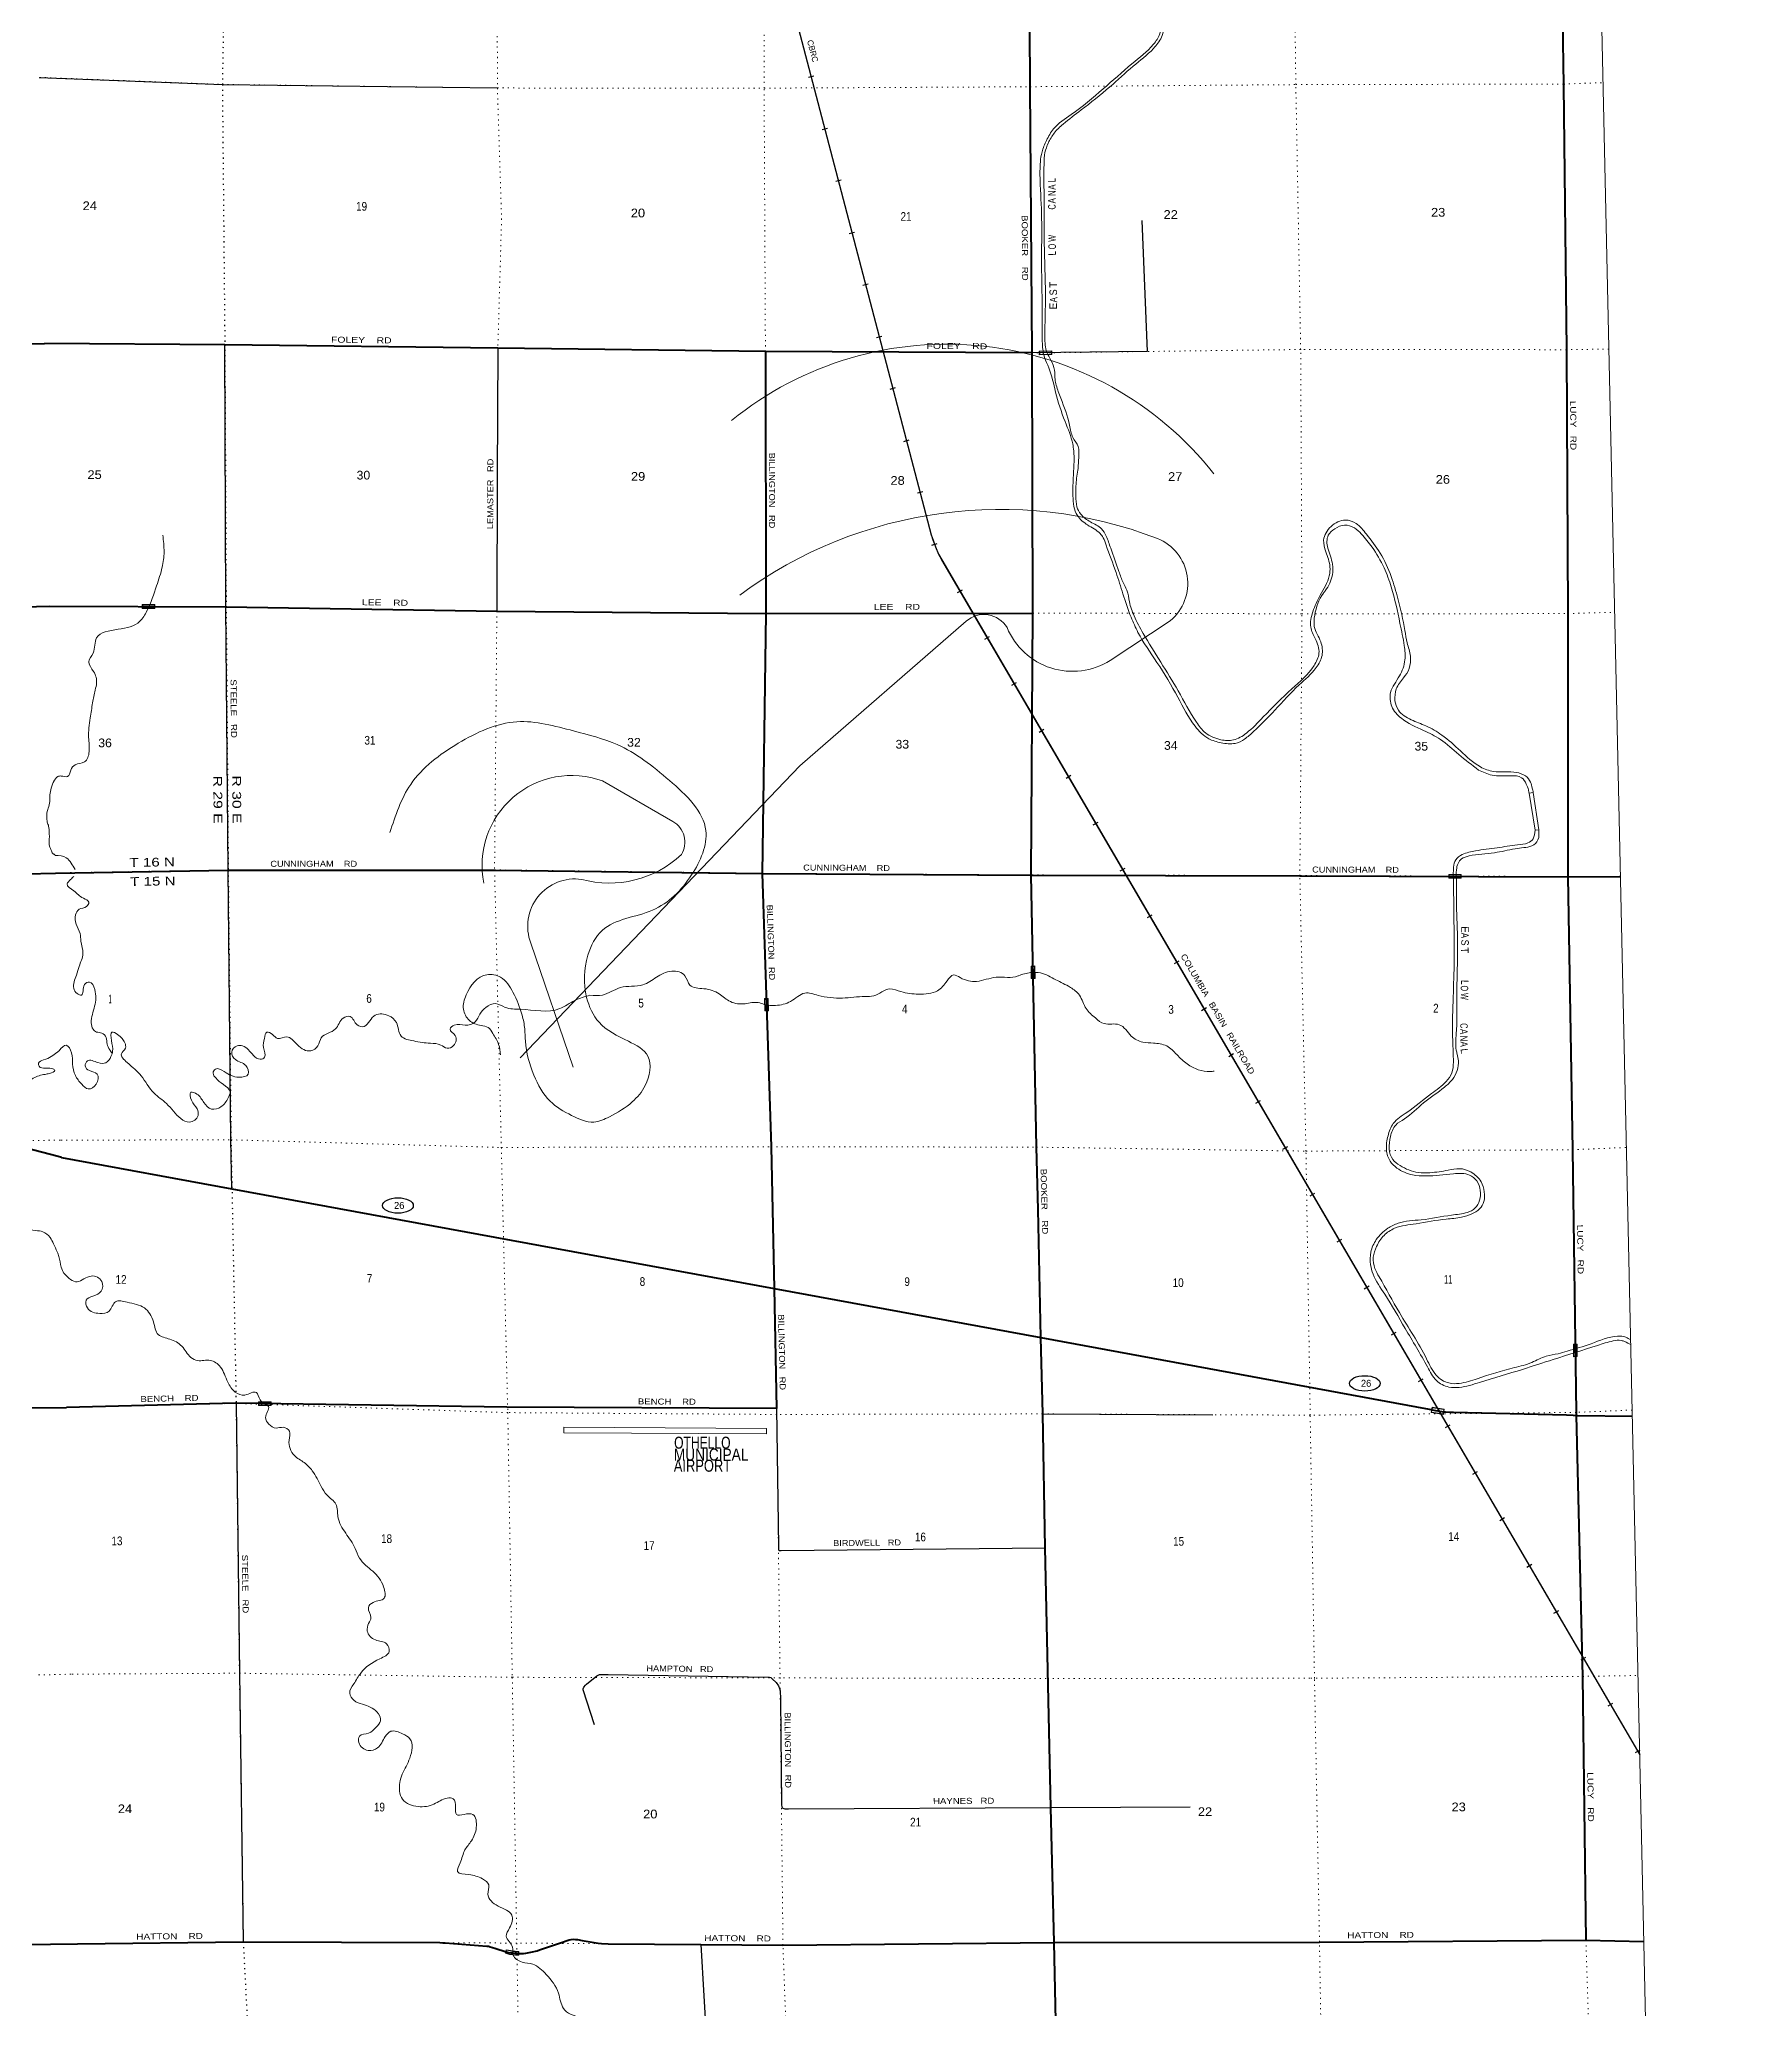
# Model space of a CAD drawing. Header units: feet. Extents: x 250644 to 505285, y -364975 to -177792.
# Drawn here: x 470921 to 505285, y -264814 to -225267 of the extents above; entities that cross this region are included whole.
import ezdxf
from ezdxf.enums import TextEntityAlignment as Align

# ---------------------------------------------------------------- set-up
doc = ezdxf.new("R2010")
doc.units = ezdxf.units.FT
doc.header["$LTSCALE"] = 70
doc.linetypes.add('DOTTED', pattern=[1.5, 0.3, -1.2])
for name, color, linetype, lineweight in [('17', 7, 'Continuous', 25), ('23', 7, 'Continuous', 70), ('26', 7, 'Continuous', 40), ('29', 7, 'Continuous', 25), ('31', 7, 'Continuous', 13), ('34', 7, 'Continuous', 25), ('36', 7, 'Continuous', 13), ('39', 7, 'Continuous', 13), ('4', 7, 'Continuous', 13), ('59', 7, 'Continuous', 13), ('6', 7, 'DOTTED', 25), ('61', 7, 'Continuous', 13), ('7', 7, 'DOTTED', 13)]:
    doc.layers.add(name, color=color, linetype=linetype, lineweight=lineweight)
for name, color, linetype in [('27', 7, 'Continuous'), ('30', 7, 'Continuous'), ('41', 7, 'Continuous')]:
    doc.layers.add(name, color=color, linetype=linetype)

msp = doc.modelspace()

# ---------------------------------------------------------------- linework, layer by layer
at = {"layer": '17'}
for centre in [(478121.27, -248685.54), (497537.79, -252257.56)]:
    msp.add_ellipse(centre, major_axis=(309.24, -1), ratio=0.500121, dxfattribs=at)
at = {"layer": '23'}
msp.add_line((485675.22, -250352.9), (491032.8, -251337.66), dxfattribs=at)
for points in [[(471362.97, -247723.59), (471301.19, -247703.51), (470653.26, -247533.35), (469991.1, -247431.86), (469502.36, -247408.68), (469321.95, -247400.13)], [(471362.97, -247723.59), (474788.5, -248352.89), (485675.22, -250352.9)], [(491032.8, -251337.66), (498829.06, -252775.92), (498960.37, -252799.47), (499043.37, -252816.82), (499085.48, -252823.02), (499136.27, -252827.98), (499158.57, -252830.46), (499261.61, -252835.75), (499318.66, -252837.27), (501586.14, -252892.34), (501720.19, -252896.62), (501784.03, -252899.59)], [(501784.03, -252899.59), (501807.04, -252900.66), (502910.61, -252915.48)]]:
    msp.add_lwpolyline(points, dxfattribs=at)
at = {"layer": '26'}
for p, q in [((469301.55, -231390.27), (471025.77, -231372.16)), ((474644.57, -231397.61), (471025.77, -231372.16)), ((469365.12, -236698.8), (471132.77, -236646.84)), ((469442.99, -242048.01), (471242.58, -242012.59)), ((501613.65, -242085.8), (502672.12, -242081.32)), ((485675.22, -250352.9), (485726.92, -252763.74)), ((469648.54, -263537.02), (471687.65, -263513.26)), ((471687.65, -263513.26), (475014.34, -263474.52)), ((491409, -268739.51), (491298.63, -263486.96))]:
    msp.add_line(p, q, dxfattribs=at)
for points in [[(490857.17, -231564.36), (490820.02, -226217.77), (490804.46, -223817.84)], [(501487.71, -223585.54), (501530.73, -226186.42), (501585.4, -231498.47), (501615.73, -236798.89), (501613.65, -242085.8)], [(490857.17, -231564.36), (485501.08, -231536.76), (480128.24, -231471.21), (474644.57, -231397.61)], [(485501.08, -231536.76), (485506.59, -236797.36), (485437.07, -242021.07), (485615.32, -247504.02), (485675.22, -250352.9)], [(490976.69, -248767.12), (490944.97, -247513.98), (490837.5, -242053.9), (490872.12, -236788.55), (490857.17, -231564.36)], [(471132.77, -236646.84), (474670.35, -236661.87), (480107.93, -236750.4), (485506.59, -236797.36), (490872.12, -236788.55)], [(471242.58, -242012.59), (474712.6, -241954.01), (480062.15, -241951.53), (485437.07, -242021.07), (490837.5, -242053.9)], [(490837.5, -242053.9), (496233.56, -242066.69), (501613.65, -242085.8)], [(501613.65, -242085.8), (501707.39, -247566.25), (501783.51, -252839.67), (501784.03, -252899.59)], [(491117.46, -255558.17), (491068.78, -252871.08), (491032.8, -251337.66), (490976.69, -248767.12)], [(485726.92, -252763.74), (480310.36, -252737.62), (474861.5, -252657.93), (471464.8, -252739.33)], [(464296.36, -252847.11), (469417.23, -252751.19), (469429.98, -252751.12), (471464.8, -252739.33)], [(501784.03, -252899.59), (501912.43, -258142.32), (501979.05, -263448.11)], [(491298.63, -263486.96), (491231.25, -260773.42), (491117.46, -255558.17)], [(475014.34, -263474.52), (478961.94, -263489.27), (479025.66, -263490.61), (479072.89, -263493.28), (479904.8, -263556.88), (479922.72, -263559.04), (479942.98, -263562.38), (479960.59, -263566.17), (479975.95, -263570.4), (480064.38, -263598.27), (480294.89, -263670.59), (480350.41, -263684.75), (480401.65, -263693.22), (480420.36, -263695.89), (480504.56, -263702.58), (480559.81, -263706.15), (480601.68, -263706.15), (480643.12, -263704.81), (480693.02, -263699.46), (480789.25, -263680.73), (480914.88, -263651.31), (480964.01, -263636.3), (481387.89, -263491.7), (481558.22, -263433.76), (481597.87, -263424.4), (481640.08, -263420.69), (481686.97, -263423.51), (481730.63, -263427.97), (481820.63, -263443.12), (482142.74, -263501.52), (482208.67, -263508.65), (482340.55, -263514), (484201.26, -263525.36)], [(484201.26, -263525.36), (485853.37, -263537.48), (491298.63, -263486.96)], [(491298.63, -263486.96), (496627.94, -263476.79), (501978.88, -263438.05), (503142.76, -263462.63)]]:
    msp.add_lwpolyline(points, dxfattribs=at)
at = {"layer": '29'}
for p, q in [((491068.78, -252871.08), (494487.5, -252886.37)), ((501782.17, -252899.25), (501782.57, -252902.09)), ((485963.63, -260799.13), (491231.25, -260773.42)), ((491231.25, -260773.42), (494029.35, -260759.73))]:
    msp.add_line(p, q, dxfattribs=at)
for points in [[(470914.65, -226028.93), (474595.5, -226172.03), (480119.26, -226242.89)], [(493062.13, -228905.06), (493166.55, -231533.99), (490857.17, -231564.36)], [(474788.5, -248352.89), (474768.34, -247361.24), (474712.64, -241946.68), (474667.94, -236655.63), (474644.57, -231397.61)], [(480128.24, -231471.21), (480116.6, -234052.3), (480107.93, -236750.4)], [(474871.59, -252659.76), (474938.13, -258078.3), (475014.34, -263474.52)], [(485726.92, -252763.74), (485761.33, -255536.64), (485763.8, -255593.53), (485766.46, -255603.05), (485768.74, -255607.23), (485774.83, -255612.18), (485779.01, -255612.94), (485787.18, -255614.26), (485820.4, -255613.81), (491117.46, -255558.17)], [(482067.16, -259112.57), (481839.99, -258412.05), (481842.02, -258390.08), (481855.21, -258361.44), (481890.68, -258318.55), (481910.44, -258298.02), (482116.7, -258129.19), (482143.15, -258114.63), (482165.97, -258107.02), (482220.72, -258103.98), (482343.58, -258106.95), (485557.56, -258154.2), (485581.13, -258156.49), (485606.99, -258165.62), (485639.19, -258188.06), (485716.97, -258267.18), (485761.36, -258333.78), (485784.93, -258384.76), (485796.22, -258432.84), (485803.94, -258592.49), (485822.19, -260723.03), (485831.32, -260764.12), (485840.44, -260777.82), (485854.13, -260788.47), (485870.86, -260797.6), (485893.68, -260799.13), (485963.63, -260799.13)], [(484201.26, -263525.36), (484323.84, -265590.6)]]:
    msp.add_lwpolyline(points, dxfattribs=at)
at = {"layer": '31'}
for p, q in [((490999.51, -231525.44), (491249.47, -231521.05)), ((491125.15, -231560.74), (491125.14, -231560.35)), ((491249.47, -231521.05), (491250.79, -231596.04)), ((485481.57, -244527.66), (485556.54, -244525.84)), ((485487.64, -244777.58), (485481.57, -244527.66)), ((485522.09, -244651.71), (485521.7, -244651.72)), ((501725.92, -251472), (501800.91, -251470.83)), ((501729.81, -251721.97), (501725.92, -251472)), ((501765.36, -251596.4), (501764.97, -251596.41))]:
    msp.add_line(p, q, dxfattribs=at)
for points in [[(491250.79, -231596.04), (491000.83, -231600.43), (490999.51, -231525.44)], [(485556.54, -244525.84), (485562.61, -244775.76), (485487.64, -244777.58)], [(501800.91, -251470.83), (501804.8, -251720.8), (501729.81, -251721.97)]]:
    msp.add_lwpolyline(points, dxfattribs=at)
for points in [[(491008.68, -231592.29), (491007.64, -231533.29), (491241.61, -231529.18), (491242.65, -231588.18)], [(485495.44, -244769.39), (485489.75, -244535.46), (485548.73, -244534.02), (485554.42, -244767.95)], [(501737.68, -251713.85), (501734.03, -251479.87), (501793.03, -251478.95), (501796.68, -251712.93)]]:
    msp.add_lwpolyline(points, close=True, dxfattribs=at)
at = {"layer": '34'}
for p, q in [((486365.93, -226025.64), (486472.92, -225997.6)), ((486638.67, -227076.62), (486745.66, -227048.58)), ((486913.01, -228113.14), (487020.01, -228085.1)), ((487185.75, -229164.12), (487292.75, -229136.08)), ((487460.1, -230200.64), (487567.1, -230172.6)), ((487732.84, -231251.62), (487839.84, -231223.58)), ((488007.19, -232288.14), (488114.19, -232260.1)), ((488279.93, -233339.12), (488386.93, -233311.08)), ((488554.28, -234375.64), (488661.27, -234347.6)), ((488842.98, -235427.18), (488946.93, -235389.4)), ((489361.64, -236375.16), (489457.14, -236319.37)), ((489907.12, -237313.99), (490002.63, -237258.19)), ((490450.27, -238238.45), (490545.77, -238182.65)), ((490995.76, -239177.28), (491091.26, -239121.48)), ((491538.9, -240101.74), (491634.41, -240045.94)), ((492084.39, -241040.57), (492179.89, -240984.77)), ((492627.53, -241965.03), (492723.04, -241909.23)), ((493173.02, -242903.85), (493268.53, -242848.05)), ((493716.17, -243828.32), (493811.67, -243772.52)), ((494261.65, -244767.14), (494357.16, -244711.34)), ((494804.8, -245691.61), (494900.3, -245635.81)), ((495350.29, -246630.43), (495445.79, -246574.63)), ((495893.43, -247554.89), (495988.94, -247499.1)), ((496438.92, -248493.72), (496534.42, -248437.92)), ((496982.06, -249418.18), (497077.57, -249362.38)), ((497527.55, -250357.01), (497623.06, -250301.21)), ((498070.7, -251281.47), (498166.2, -251225.67)), ((498616.18, -252220.29), (498711.69, -252164.5)), ((499159.33, -253144.76), (499254.83, -253088.96)), ((499704.82, -254083.58), (499800.32, -254027.78)), ((500247.96, -255008.05), (500343.47, -254952.25)), ((500793.45, -255946.87), (500888.95, -255891.07)), ((501336.59, -256871.34), (501432.1, -256815.54)), ((501882.08, -257810.16), (501977.59, -257754.36)), ((502425.23, -258734.62), (502520.73, -258678.83)), ((502970.71, -259673.45), (503066.22, -259617.65))]:
    msp.add_line(p, q, dxfattribs=at)
at = {"layer": '34', "lineweight": 13}
for p, q in [((492424.18, -237741.57), (493631.62, -236942.26)), ((482229.84, -240159.06), (483643.2, -240970.7)), ((480790.31, -243418.71), (481640.94, -245906))]:
    msp.add_line(p, q, dxfattribs=at)
for points in [[(485870.31, -223923.51), (488830.09, -235217.01), (488865.62, -235325.21), (488914.18, -235458.83), (488978.93, -235608.65), (489039.63, -235717.97), (503060.28, -259715.52)], [(480578.04, -245721.91), (486191.1, -239854.64), (489533.71, -236952.54)]]:
    msp.add_lwpolyline(points, dxfattribs=at)
at = {"layer": '34'}
msp.add_lwpolyline([(485871.42, -223923.41), (488831.15, -235216.7), (488866.66, -235324.85), (488915.2, -235458.42), (488979.92, -235608.16), (489040.59, -235717.43), (503059.55, -259714.73)], dxfattribs=at)
at = {"layer": '34', "lineweight": 13}
for centre, radius, start, end in [((489138.37, -238224.25), 6837.6, 38.24776, 129.15852), ((490217, -243518.24), 8812.81, 69.00751, 126.42503), ((493008.49, -236193.37), 974.23, 309.76273, 67.95529), ((489890.68, -237359.81), 541.57, 31.26681, 131.23478), ((491669.53, -236533.47), 1424.43, 202.50612, 301.99142), ((481611.42, -241850.1), 1800.57, 69.91228, 191.67094), ((483399.58, -241388.27), 483.44, 328.85058, 59.73986), ((482368.16, -240099.82), 2110.81, 254.69705, 313.20772), ((481677.16, -243076.79), 950.48, 81.90063, 201.08408)]:
    msp.add_arc(centre, radius, start, end, dxfattribs=at)
msp.add_spline([(477958.69, -241196.53), (478377.46, -240227.79), (479332.79, -239403.06), (480510.59, -238971.06), (481649.13, -239154.33), (482525.93, -239429.24), (483572.87, -240149.25), (484305.72, -241157.25), (484017.81, -242047.44), (483232.61, -242754.35), (482224.94, -243160.18), (481937.03, -243657.63), (481910.86, -244508.55), (482159.51, -245006.01), (482748.41, -245385.65), (483141.01, -245686.74), (483088.66, -246275.83), (482826.93, -246603.11), (482368.89, -246904.2), (482054.81, -247008.93), (481609.87, -246878.02), (481178.01, -246590.02), (480850.84, -246066.38), (480680.71, -245385.65), (480667.63, -245136.92), (480615.28, -244862.01), (480432.07, -244403.82), (480183.42, -244102.73), (479908.6, -244050.36), (479489.83, -244456.18), (479437.48, -244744.19), (479555.26, -244966.73), (479790.82, -245071.46), (479934.77, -245110.73), (480026.38, -245228.55), (480144.16, -245451.1), (480183.42, -245660.56)], degree=3, dxfattribs=at)
at = {"layer": '36'}
msp.add_lwpolyline([(481454.07, -253134.19), (481456.07, -253250.93), (485522.95, -253273.74), (485525.12, -253164.99)], close=True, dxfattribs=at)
at = {"layer": '39'}
for p, q in [((500836.77, -240404.74), (500921.01, -240391.13)), ((500838.55, -240405.86), (500956.08, -241149.48)), ((500921.04, -240392.29), (501030.4, -241144.1)), ((501030.4, -241144.1), (500956.08, -241149.48))]:
    msp.add_line(p, q, dxfattribs=at)
for points in [[(488260, -223872.29), (488295.91, -224210.04), (488447.53, -224491.16), (488655.1, -224751.13), (488970.17, -224946.74), (489395.79, -225021.56), (489952.81, -225017.49), (490205.41, -224970.62), (490379.58, -224806.4), (490576.48, -224678), (490816.78, -224617.27), (491136.65, -224623.54), (491675.64, -224623.82), (492058.44, -224546.41), (492636.51, -224362.78), (492986.39, -224241.67), (493171.98, -224274.54), (493318.38, -224368.52), (493399.86, -224546.22), (493437.09, -224841.5), (493420.38, -225157.88), (493293.2, -225365.55), (492861.53, -225759.93), (492282.86, -226261.68), (491642.07, -226776.63), (491288.99, -227062.88), (491146.18, -227297), (491055.61, -227528.16), (491022.83, -227728.07), (491017, -228092.58), (491048.18, -228857.06), (491045.58, -229763.08), (491060.15, -230849.99), (491063.27, -231385.46), (491106.05, -231652.45), (491192.09, -231862.29), (491327.12, -232349.06), (491518.26, -232941.52), (491672.77, -233391.71), (491699.57, -233665.03), (491685.56, -234021.63), (491676.46, -234430.49), (491696.3, -234649.58), (491765.74, -234829.51), (491972.11, -235019.04), (492222.43, -235191.67), (492284.19, -235275.1), (492343, -235421.01), (492543.5, -235973.03), (492679.5, -236399.39), (492844.44, -236871.53), (492982.37, -237175.05), (493362.73, -237778.17), (493782.98, -238479.21), (494128.75, -239058.8), (494402.57, -239311.53), (494653.32, -239391.54), (494935.1, -239404.54), (495122.67, -239318.59), (495305.06, -239164.28), (495734.14, -238735.72), (496218.24, -238231.67), (496562.22, -237883.17), (496678.72, -237639.46), (496651.92, -237366.14), (496523.94, -237056.4), (496532.15, -236830.77), (496707.56, -236386.67), (496744.97, -236339.69), (496886.33, -236021.04), (496890.69, -235805.54), (496794.68, -235483.14), (496804.34, -235225.27), (496936.84, -235094.01), (497130.69, -235022.04), (497328.75, -235078.85), (497467.57, -235199.14), (497683.25, -235462.99), (497923.66, -235879.4), (498069, -236263.31), (498244.41, -236994.97), (498330.5, -237442.37), (498343.43, -237728.02), (498234.31, -238050.11), (498057, -238383.51), (498079.88, -238662.94), (498272.99, -238901.03), (498717.6, -239144.62), (499054.54, -239325.74), (499423.71, -239627.07), (499823.24, -239939.93)], [(488335, -223870.81), (488353.56, -224170.74), (488468.51, -224424.34), (488692.23, -224688.04), (488978.95, -224872.09), (489376.39, -224945.41), (489867.3, -224956.63), (490082.08, -224932.6), (490225.42, -224847.45), (490403.23, -224661.01), (490608.97, -224578.76), (490885.84, -224539.51), (491403.05, -224560.32), (491807.06, -224546.95), (492369.26, -224375.68), (492846.32, -224165.69), (493072.92, -224127.35), (493295.7, -224217.93), (493449.36, -224501.03), (493504.71, -224914.76), (493453.68, -225223.72), (493292.67, -225452.13), (492886.44, -225805.79), (492416.94, -226223), (491839.6, -226684.46), (491480.45, -226968.81), (491300.49, -227147.23), (491183.23, -227346.66), (491114.13, -227539.18), (491095.8, -227760.97), (491099.05, -228656.82), (491101.12, -229365.46), (491124.67, -230389.79), (491113.27, -231251.68), (491152.61, -231552.96), (491235.72, -231708.49), (491305.54, -231910.56), (491318.76, -232095.54), (491340.83, -232209.9), (491431.76, -232469.97), (491608.03, -233016.4), (491676.6, -233262.79), (491780.26, -233444.11), (491792.26, -233675.42), (491770.91, -233955.66), (491745.55, -234119.19), (491736.98, -234441.47), (491756.68, -234652.51), (491833.62, -234800.1), (492029.38, -234957.61), (492253.01, -235098.5), (492343.95, -235241.81), (492434.6, -235485.78), (492599.48, -235953.9), (492683.69, -236173.83), (492758.75, -236329.5), (492811, -236562.09), (492904.35, -236846.29), (493087.29, -237195.29), (493788.82, -238350.26), (494155.52, -238977.78), (494340.26, -239195.89), (494646.25, -239331.27), (494901.76, -239336.69), (495158.84, -239199.15), (495499.21, -238874.87), (496072.78, -238310.81), (496519.24, -237839.65), (496617.61, -237594.26), (496544.23, -237301.65), (496451.77, -237069.79), (496494.79, -236762.99), (496641.94, -236430.14), (496824.32, -236040.28), (496837.3, -235858.85), (496755.74, -235558.34), (496711.47, -235321.58), (496859.65, -235049.11), (497151.05, -234919), (497363.43, -234989.63), (497570.24, -235205.33), (497846.19, -235582.84), (498067.46, -236055.97), (498201.73, -236498.47), (498343.36, -237136.12), (498389.89, -237386.94), (498452.8, -237655.57), (498426.85, -237901.66), (498317.42, -238088.87), (498170.39, -238310.99), (498140.27, -238549.1)], [(473400.85, -235223.27), (473424.7, -235559.06), (473387.74, -235867.76), (473275.43, -236238.23), (473080.97, -236745.08), (472937.72, -236953.03), (472502.04, -237113.95), (472070.6, -237286.87), (471999.36, -237590.15), (471911.92, -237768.91), (472009.75, -237962.42), (472070.01, -238192.86), (472042.26, -238334.29), (471990.34, -238590.92), (471941.22, -238893.8), (471909.77, -239288.98), (471920.62, -239570.64), (471827.62, -239777.68), (471637.52, -239833.48), (471552.9, -239941.72), (471488.75, -240071.73), (471359.84, -240059.98), (471289.64, -240071.32), (471206.48, -240174.62)], [(498140.27, -238549.1), (498213.88, -238737.01), (498470.61, -238931.67), (498764.3, -239053.17), (499085.23, -239238.61), (499456.65, -239553.99), (499860.37, -239876.84), (500119.37, -239968.78), (500586.29, -239988.49), (500764.49, -240059.75), (500865.13, -240182.74), (500901.38, -240302.88), (500921.01, -240391.13)], [(499823.24, -239939.93), (500092.46, -240041.74), (500472.79, -240054.97), (500686.63, -240093.37), (500781.31, -240220.5), (500823.55, -240338.52), (500836.77, -240404.74)], [(471206.48, -240174.62), (471200.33, -240190.29), (471148.97, -240339.52), (471131.64, -240468.43), (471124.43, -240607.34), (471089.01, -240734.33), (471067.76, -240879.36), (471080.44, -240983.94), (471107.06, -241068.31), (471119.93, -241205.09), (471120.58, -241315.78), (471123.5, -241468.72), (471162.22, -241561.07), (471204.81, -241627.24), (471218.89, -241629.17), (471237.34, -241657.06)], [(500956.08, -241149.48), (500916.75, -241319.31), (500813.62, -241403.72), (500601.09, -241441.81), (500197.91, -241503.48), (499758.47, -241561.79), (499494.33, -241639.07), (499365.36, -241742.07), (499321.64, -241889.83), (499315.92, -242143.61), (499324.25, -242630.67), (499330.49, -243230.52), (499331.04, -243850.6), (499309.46, -244587.85), (499302.85, -245377.18), (499316.18, -245803.75), (499285.76, -246023.75), (499172.07, -246196.94), (498876.54, -246437.86), (498382.22, -246815.26), (498110.5, -247037.63), (498004.09, -247283.17), (497972.72, -247565.59), (498047.01, -247793.76), (498184.13, -247932.2), (498496.22, -248071.49), (498766.08, -248092.77), (499316.33, -248046.54), (499642.62, -248074.84), (499785.39, -248191.03), (499857.08, -248385.02), (499842.26, -248576.55), (499750.55, -248741.29), (499599.1, -248822.56), (499278.28, -248878.71), (498670.51, -248972.29), (498205.11, -249041.14), (497999.71, -249143.52), (497768.27, -249369.18), (497659.99, -249622.8), (497654.24, -249874.57), (497705.76, -250064.89), (497937.89, -250467.36), (498347.81, -251152.49), (498795.47, -251927.53), (498977.11, -252200.05), (499225.44, -252331.78), (499433.38, -252338.08), (499842.56, -252238.7), (500704.85, -251975.42), (501322.89, -251776.96), (502209, -251495.12), (502527.22, -251404.79), (502687.96, -251395.83), (502758.74, -251418.71), (502879.02, -251477.13)], [(501030.4, -241144.1), (501015.68, -241341.67), (500893.06, -241462.68), (500730.76, -241497.84), (500554.18, -241521.18), (500141.26, -241601.15), (499631.52, -241664.76), (499479.72, -241725.9), (499410.83, -241813.72), (499378.86, -241943.15), (499378.42, -242152.54), (499378.64, -242635.73), (499395.08, -243126.67), (499399.48, -243736.61), (499385.1, -244542.18), (499374.87, -245236.95), (499374.41, -245563.11), (499393.92, -245645.3), (499418.34, -245779.75), (499393.46, -245971.46), (499296.04, -246154.42), (499139.75, -246306.24), (498718.86, -246625.94), (498332.19, -246947.03), (498159.3, -247068.95), (498052.65, -247300.4), (498028.77, -247550.48), (498098.74, -247760.61), (498245.63, -247882.77), (498612.04, -248023.08), (498843.38, -248026.94), (499212.56, -247975.94), (499445.33, -247945.55), (499665.68, -248012.01), (499872.15, -248207.58), (499936.01, -248413.79), (499931.2, -248603.12), (499843.24, -248751.69), (499688.11, -248853.16), (499482.13, -248921.32), (499171.02, -248957.17), (498567.31, -249052.68), (498136.46, -249143.05), (497923.71, -249285.82), (497774.63, -249505.97), (497707.98, -249724.61), (497739.99, -249949.52), (497825.27, -250115.07), (498231.79, -250836.5), (498778.61, -251764.76), (498973.31, -252095.43), (499225.44, -252249.81), (499434.63, -252258.19), (499795.01, -252163.06), (500541.34, -251940.13), (500891.53, -251837.14), (501180.95, -251709.07), (501417.47, -251662.5), (501603.62, -251610.8), (502083.73, -251461.16), (502612.05, -251308.63), (502779.34, -251329.75), (502877.13, -251383.27)], [(471236.98, -241656.51), (471461.36, -241703.26), (471560.72, -241809.9), (471637.47, -241936.14)], [(471609.66, -242076.56), (471548.23, -242138.29), (471477.37, -242228.16), (471610.5, -242368.68), (471804.04, -242514.15), (471914.06, -242596.72), (471867.18, -242678.1), (471721.38, -242737.12), (471644.86, -242849.23), (471660.06, -243032.17), (471737.72, -243222.02), (471756.45, -243376.7), (471794.9, -243625.65), (471718.85, -243882.72), (471663.51, -244056.86), (471609.75, -244323.59), (471677.92, -244429.06), (471764.92, -244459.69), (471825.68, -244249.21), (471925.34, -244197.07), (472032.47, -244346.12), (472030.18, -244682.38), (471963.55, -245019.81), (471997.85, -245144.01), (472071.23, -245201.06), (472174.14, -245221.34), (472260.2, -245314.4), (472282.51, -245442.84), (472332.72, -245556.69), (472380.98, -245627.13)], [(481977.44, -244461.55), (482226.81, -244461.05), (482586.22, -244309.57), (483039.81, -244255.03), (483310.69, -244101.13), (483622.36, -243980.72), (483885.35, -244070.57), (483983.11, -244260.06), (484265.89, -244331.43), (484571.37, -244436.61), (484797.25, -244591.56), (485095.6, -244632.45), (485356.65, -244609.59), (485477.94, -244645.64), (485703.56, -244667.72), (486007.85, -244585.69), (486292.6, -244419.46), (486558.84, -244464.96), (487048.46, -244518.48), (487502.46, -244488.1), (487675.15, -244472.88), (488000.63, -244336.11), (488222.78, -244390.46), (488575.58, -244440.43), (488956.51, -244371.11), (489150.23, -244174.32), (489280.93, -244055.17), (489414.59, -244109.12), (489741.66, -244183.71), (490134.45, -244102.09), (490575.88, -244074.39), (490586.4, -244069.73), (490826.69, -244008.99), (491027.92, -244015.41), (491331.9, -244150.82), (491626.14, -244304.53), (491805.79, -244460.32), (491943.16, -244731.63), (492129.39, -244919.51), (492304.29, -245033.11), (492604.3, -245053.83), (492736.7, -245152.09), (492845.53, -245282.99), (493080.88, -245403.54), (493292.4, -245423.86), (493558.85, -245481.44), (493762.93, -245654.9), (493969.26, -245842.42), (494194.5, -245959.13), (494432.39, -245993.06), (494512.74, -245987.58)], [(471317.68, -245576.8), (471458.37, -245467.87), (471567.55, -245618.9), (471585.48, -245844.06), (471643.68, -246072.52), (471771.43, -246251.39), (471901.72, -246343.65), (472059, -246250.2), (472079.62, -246044.47), (471927.59, -245974.75), (471841.57, -245883.7), (471886.09, -245782.23), (472095.83, -245816.68), (472258.75, -245817.75), (472359.22, -245695.12), (472391.58, -245587.83), (472367.75, -245370.83), (472378.94, -245201.51), (472492.45, -245253.81), (472638.06, -245418.27), (472647.99, -245528.82), (472567.39, -245636.99), (472683, -245812.06), (472965.17, -246082.75), (473224.48, -246428.36), (473473.41, -246637.25), (473762.16, -246940.04), (473936.3, -247009.35), (474107.04, -246879.42), (474086.64, -246744.9), (473975.04, -246569.76), (473964.28, -246410.9), (474085.56, -246446.95), (474223.23, -246617.6), (474378.3, -246747.66), (474566.59, -246703.98), (474712.34, -246524.16), (474750.49, -246402.67), (474615.21, -246254.13), (474462.15, -246124.03), (474410.24, -246028.34), (474457.08, -245944.94), (474632.92, -245996.11), (474928.48, -246109.53), (475114.43, -246045.76), (475065.23, -245873.51), (474858.09, -245756.47), (474783.13, -245606.83), (474893.55, -245477.99), (475002.15, -245478.04), (475220.65, -245671.37), (475356.69, -245747.42), (475442.52, -245709.62), (475419.05, -245512.75), (475440.04, -245329.16), (475488.17, -245203.46), (475603.66, -245253.71), (475703.52, -245330.41), (475888, -245298.88), (476101.89, -245458.07), (476373.43, -245577.97), (476514.53, -245478.77), (476582.14, -245316.48), (476866.72, -245140.18), (477023.87, -244921.91), (477162.12, -244891.22), (477303.73, -245057.76), (477445.05, -245089.42), (477555.78, -244978.69), (477666.41, -244861.93), (477936.09, -244873.14), (478089.29, -245011.29), (478186.42, -245281.32), (478437.51, -245381.45), (478772.15, -245427.72), (478981.89, -245462.17), (479109.73, -245528.3), (479239.48, -245471.58), (479270.28, -245273.72), (479171.51, -245142.64), (479252.63, -245064.66), (479473.85, -245064.67), (479671.83, -244998.67), (479767.69, -244841.91), (479886.08, -244708.89), (480081.8, -244628.84), (480274.18, -244705.88), (480582.54, -244744.57), (481370.69, -244732.28), (481673.53, -244565.72), (481977.44, -244461.55)], [(469939.38, -247360.27), (469996.59, -247309.68), (470181.29, -247280.44), (470406.09, -247236.87), (470588.39, -247141.22), (470635.77, -246998.06), (470624.46, -246784.79), (470627.29, -246583.52), (470634.24, -246400.33), (470697.55, -246232.92), (470799.43, -246129.69), (471034.07, -246051.86), (471124.39, -246033.22), (471228.51, -245970.23), (471208.29, -245950.22), (471039.37, -245929.06), (470914.55, -245889.53), (470904.15, -245829.21), (471006.23, -245762.21), (471160.57, -245694.9), (471274.61, -245611.72), (471317.68, -245576.8)], [(471412.74, -250047.5), (471358.42, -249926.18), (471314.94, -249709.08), (471280.24, -249618.71), (471202.92, -249456.14), (471135.85, -249327.73), (470988.47, -249211.85), (470849.67, -249186.49), (470622.36, -249145.55), (470469.46, -249116.24), (470203.93, -249067.47), (469958.73, -249060.84), (469793.59, -248999.4), (469694.55, -248901.36), (469649.59, -248774.83), (469625.86, -248499.25), (469684.84, -248279.53), (469792.35, -248109.86), (469934.36, -247998.34), (469996.45, -247963.77), (470084.26, -247862.63), (470099.7, -247753.86), (470002.11, -247563.23), (469960.8, -247505.97)], [(471409.77, -250045.63), (471682.4, -250217.16), (471963.99, -250101.31), (472173, -250210.26), (472162.3, -250407.76), (471997.08, -250507.4), (471859.7, -250588.41), (471886.47, -250742.94), (472131.71, -250853.25), (472319.94, -250805.54), (472451.47, -250617.93), (472680.91, -250627.86), (473030.76, -250740.29), (473210.53, -251020.9), (473309.43, -251276.81), (473542.29, -251369.22), (473782.04, -251511.83), (473964.86, -251736.02), (474096.65, -251798.05), (474354.03, -251795.39), (474557.42, -251928.6), (474703.38, -252231.97), (474855.64, -252432.55), (475047.7, -252491.47), (475278.08, -252438.97), (475353.01, -252586.6), (475432.69, -252659.64), (475520.25, -252722.48), (475461.67, -252942.99), (475526.27, -253074.69), (475676.46, -253154.51), (475816.99, -253139.88), (475943.05, -253220.13), (475934.05, -253399.48), (476041.89, -253707.57), (476239.39, -253848.94), (476401.07, -254013.11), (476581.43, -254327.93), (476694.96, -254499.01), (476875.12, -254684.99), (476917.7, -254939.9), (477072.08, -255265.27), (477264.36, -255571.82), (477348.12, -255765.59), (477616.11, -256030.5), (477834.66, -256344.63), (477842.61, -256574), (477620.79, -256656.55), (477528.05, -256760.91), (477579.74, -256961.3), (477533.45, -257076.89), (477505.95, -257232.42), (477667.87, -257410.67), (477894.43, -257487.09), (477945.33, -257641.19), (477758.79, -257787.52), (477373.57, -258076.37), (477234.47, -258292.3), (477153.2, -258479), (477238.11, -258622.41), (477408.4, -258701.87), (477700.63, -258855.61), (477772.06, -259033.5), (477679.83, -259168.05), (477530.97, -259283.49), (477348.91, -259339.14), (477337.08, -259470.22), (477522.79, -259627.91), (477712.99, -259578.16), (477865.96, -259349.89), (477980.81, -259245.13), (478212.95, -259295.27), (478363.48, -259395.22), (478360.04, -259781.83), (478208.73, -260106.7), (478154.19, -260445.92), (478215.32, -260609.9), (478527.56, -260757.24), (478844.46, -260707.2), (479111.87, -260585.58), (479230.73, -260597.51), (479280.03, -260775.8), (479296.45, -260912.4), (479449.32, -260913.65), (479628.32, -260914.43), (479695.15, -261176.96), (479597.13, -261442.48), (479467.57, -261628.04), (479369.44, -261887.52), (479320.09, -262059.54), (479548.35, -262117.81)], [(479548.35, -262117.81), (479821.38, -262207.48), (479946.16, -262330.04), (479929.18, -262513.55), (480134.43, -262755.45), (480406.97, -262933.71), (480365.1, -263190.16), (480295.58, -263358.52), (480422.01, -263577.69), (480436.83, -263738.48), (480614.19, -263878.2), (480828.13, -263922.64), (481101.15, -264129.08), (481344.86, -264503.15), (481446.63, -264809.33), (481589.43, -264927.54), (481793.63, -264990.27), (482071.96, -265154.33), (482218.63, -265381.19), (482170.18, -265605.54), (482077.29, -265818.62), (482170.69, -265988.05), (482426.92, -266271.3), (482561.6, -266502.4), (482724.35, -266728.96), (482905.51, -266973.3), (482972.31, -267233.81), (483065.45, -267505.93), (483232.61, -267754.56), (483321.15, -267992.53), (483418.92, -268065.24), (483645.75, -268157.76), (483753.79, -268242.37), (483726.39, -268403.93), (483596.23, -268672.05), (483537.14, -268862.37), (483681.09, -268930.22), (483813.45, -268790.92), (483939.75, -268649.71), (484130.7, -268761), (484305.17, -268967.21), (484366.32, -269249.98), (484452.88, -269490), (484539.32, -269605.2), (484602.23, -269732.28)]]:
    msp.add_spline(points, degree=3, dxfattribs=at)
at = {"layer": '4'}
msp.add_lwpolyline([(250643.67, -181929.51), (281972.62, -181563.19), (313301.03, -181153.78), (344628.85, -180701.28), (375956.02, -180205.69), (407282.48, -179667), (438608.16, -179085.23), (469933.03, -178460.36), (501256.99, -177792.42), (505285.47, -360804.74), (473709.75, -361478.06), (442133.15, -362107.94), (410555.7, -362694.39), (378977.49, -363237.41), (347398.55, -363736.98), (315818.96, -364193.12), (284238.76, -364605.82), (252658.03, -364975.08)], close=True, dxfattribs=at)
msp.add_lwpolyline([(250643.67, -181929.51), (281972.62, -181563.19), (313301.03, -181153.78), (344628.85, -180701.28), (375956.02, -180205.69), (407282.48, -179667), (438608.16, -179085.23), (469933.03, -178460.36), (501256.99, -177792.42), (505285.47, -360804.74), (473709.75, -361478.06), (442133.15, -362107.94), (410555.7, -362694.39), (378977.49, -363237.41), (347398.55, -363736.98), (315818.96, -364193.12), (284238.76, -364605.82), (252658.03, -364975.08)], close=True, dxfattribs=at)
at = {"layer": '59'}
msp.add_line((499002.28, -252808.78), (499002.34, -252808.4), dxfattribs=at)
for points in [[(498887.77, -252736.2), (499134.27, -252777.84), (499116.79, -252881.37), (498870.28, -252839.73)], [(498879.49, -252833.17), (498894.32, -252745.41), (499125.05, -252784.39), (499110.23, -252872.15)]]:
    msp.add_lwpolyline(points, close=True, dxfattribs=at)
at = {"layer": '6'}
for points in [[(474630.11, -224160.01), (474595.5, -226172.03), (474644.66, -231397.61), (474670.35, -236661.87), (474712.6, -241954.01), (474768.99, -247366.7), (474871.59, -252659.76), (474938.13, -258078.3), (475014.34, -263474.52), (475289.18, -268842.97), (475333.82, -269926.92)], [(457790.51, -242310.16), (458964.94, -242278.97), (464171.07, -242201.32), (469442.99, -242048.01), (471242.58, -242012.59)], [(499310.48, -242077.62), (496233.56, -242066.69), (490837.5, -242053.9), (485437.07, -242021.07), (480062.15, -241951.53), (474712.6, -241954.01), (471244.49, -242012.56)], [(502672.12, -242081.32), (501613.65, -242085.8), (499382.92, -242077.88)]]:
    msp.add_lwpolyline(points, dxfattribs=at)
at = {"layer": '61'}
for p, q in [((472988.13, -236618.55), (473238.13, -236618.32)), ((473113.16, -236655.94), (473113.16, -236655.55)), ((473238.13, -236618.32), (473238.19, -236693.33)), ((499224, -242039.72), (499474, -242039.72)), ((499349, -242077.22), (499349, -242076.83)), ((499474, -242039.72), (499474, -242114.72)), ((490875.68, -243999.98), (490876.07, -243999.97)), ((490911.19, -243874.4), (490915.16, -244124.37)), ((490915.16, -244124.37), (490840.17, -244125.56)), ((475323.71, -252626.97), (475573.7, -252629.13)), ((475448.38, -252665.55), (475448.38, -252665.16)), ((475573.7, -252629.13), (475573.05, -252704.13)), ((480279.3, -263702.32), (480298.22, -263630.63)), ((480289.04, -263696.75), (480304.16, -263639.45)), ((480417.78, -263688.04), (480417.85, -263687.66)), ((480548.74, -263743.07), (480552.13, -263668.15))]:
    msp.add_line(p, q, dxfattribs=at)
for points in [[(473238.19, -236693.33), (472988.2, -236693.55), (472988.13, -236618.55)], [(499474, -242114.72), (499224, -242114.72), (499224, -242039.72)], [(490840.17, -244125.56), (490836.2, -243875.59), (490911.19, -243874.4)], [(475573.05, -252704.13), (475323.06, -252701.97), (475323.71, -252626.97)], [(480279.3, -263702.32), (480361.4, -263725.46), (480428.3, -263734.76), (480480.33, -263739.1), (480520.59, -263741.57), (480547.84, -263742.19)], [(480541.13, -263734.03), (480520.93, -263733.58), (480480.91, -263731.12), (480429.18, -263726.81), (480363.04, -263717.61), (480289.04, -263696.75)], [(480298.84, -263630), (480378.75, -263648.61), (480433.25, -263657.28), (480474.13, -263662.86), (480524.92, -263666.58), (480550.94, -263668.44)], [(480304.16, -263639.45), (480377.21, -263656.47), (480432.08, -263665.19), (480473.3, -263670.82), (480524.34, -263674.56), (480543.76, -263675.95), (480541.13, -263734.03)]]:
    msp.add_lwpolyline(points, dxfattribs=at)
for points in [[(472996.18, -236685.54), (472996.13, -236626.53), (473230.14, -236626.32), (473230.18, -236685.34)], [(499232, -242106.72), (499232, -242047.72), (499466, -242047.72), (499466, -242106.72)], [(490848.03, -244117.43), (490844.32, -243883.45), (490903.32, -243882.52), (490907.03, -244116.5)], [(475331.12, -252694.04), (475331.63, -252635.03), (475565.63, -252637.05), (475565.12, -252696.06)]]:
    msp.add_lwpolyline(points, close=True, dxfattribs=at)
at = {"layer": '61', "linetype": 'DOTTED', "lineweight": 100}
msp.add_arc((480568.41, -262630.55), 1075.23, 254.72966, 269.03616, dxfattribs=at)
at = {"layer": '7'}
for p, q in [((496545.61, -236803.01), (498195.73, -236801.67)), ((470906.08, -258113.85), (471576.79, -258097.14))]:
    msp.add_line(p, q, dxfattribs=at)
for points in [[(496265.79, -238109.97), (496277.04, -236728.93), (496249.82, -231494.66), (496152.8, -226175.32), (496119.94, -223702.89)], [(501487.98, -223585.54), (501532.37, -226164.25), (501587.41, -231498.44), (501615.73, -236798.89), (501616.44, -242011.5), (501707.39, -247566.25), (501765.11, -251564.92)], [(480114.44, -224045.28), (480119.26, -226242.89), (480202.45, -228872.74), (480128.24, -231471.21), (480107.93, -236750.4), (480062.15, -241951.53), (480197.62, -247519.82), (480326.91, -252844.61), (480417.83, -258160.03), (480509.13, -263497.59), (480592.77, -268857.43), (480611.21, -269816.6)], [(486041.31, -269701.82), (486047.07, -268865.13), (485853.37, -263537.48), (485794.5, -258094.89), (485729.42, -252881.43), (485615.32, -247504.02), (485437.07, -242021.07), (485509.38, -236723.06), (485501.08, -231536.76), (485474.94, -226246.34), (485479.46, -223931.77)], [(490809.42, -224619.94), (490820.02, -226217.77), (490857.17, -231564.36), (490874.91, -236714.25), (490837.5, -242053.9), (490944.97, -247513.98), (491068.78, -252871.08), (491165.7, -258184.38), (491298.63, -263486.96), (491412.56, -268854.31), (491424.37, -269586.75)], [(470927.63, -226029.43), (474595.5, -226172.03), (480119.26, -226242.89), (485474.94, -226246.34), (490820.02, -226217.77), (492348.23, -226205.61)], [(492439.58, -226204.88), (496152.8, -226175.32), (501532.37, -226164.25), (502321.11, -226135.09)], [(466743.35, -231453.71), (469301.55, -231390.27), (471025.77, -231372.16)], [(491079.36, -231561.49), (490857.17, -231564.36), (485501.08, -231536.76), (480128.24, -231471.21), (474644.66, -231397.61), (471025.77, -231372.16)], [(502438.9, -231486), (501587.41, -231498.44), (496249.82, -231494.66), (491158.14, -231560.47)], [(464342.33, -236806.5), (469365.12, -236699.06), (471132.77, -236646.84)], [(471132.77, -236646.84), (474670.35, -236661.87), (480107.93, -236750.4), (485506.59, -236797.36), (490872.12, -236788.55), (492806.65, -236792.17)], [(492888.55, -236792.43), (496274.25, -236803.23), (496477.87, -236803.06)], [(498279.22, -236801.6), (501615.73, -236798.89), (502555.22, -236770.75)], [(496714.22, -269472.44), (496715.25, -268816.44), (496627.94, -263476.79), (496527.31, -258181.68), (496440.93, -252896.38), (496356.24, -247592.92), (496233.56, -242066.69), (496265.17, -238185.61)], [(458771.62, -247694.33), (464134.41, -247550.93), (469321.95, -247400.13), (471354.56, -247372.27)], [(471354.56, -247372.27), (474768.99, -247366.7), (480197.62, -247519.82), (485615.32, -247504.02), (490944.97, -247513.98), (496356.24, -247592.92), (497967.52, -247584.89)], [(498035.27, -247584.55), (501707.39, -247566.25), (502791.81, -247518.65)], [(501766.22, -251642.14), (501783.51, -252839.67), (501912.43, -258142.32), (501978.88, -263438.05), (502141.27, -268816.6), (502138.62, -269353.95)], [(502907.91, -252793.06), (501783.51, -252839.67), (496440.93, -252896.38), (491068.78, -252871.08), (485729.42, -252881.43), (480326.91, -252844.61), (474871.59, -252659.76), (471464.8, -252739.33)], [(455397.23, -253131.96), (458791.85, -253086.25), (464296.36, -252847.08), (469429.98, -252750.92), (471464.8, -252739.33)], [(471576.79, -258097.14), (474938.13, -258078.3), (480417.83, -258160.03), (485866.01, -258171.98), (491165.7, -258184.38), (496453.01, -258178.89), (501912.43, -258142.32), (503025.24, -258123.78)], [(461369.18, -263680.13), (464347.83, -263579.8), (469648.54, -263537.02), (471687.65, -263513.26)], [(503142.76, -263462.63), (501978.88, -263438.05), (496627.94, -263476.79), (491298.63, -263486.96), (485853.37, -263537.48), (480509.13, -263497.59), (475014.34, -263474.52), (471687.65, -263513.26)]]:
    msp.add_lwpolyline(points, dxfattribs=at)

# ---------------------------------------------------------------- texts
at = {"layer": '17'}
for p in [(478147.32, -248753.85), (497563.84, -252325.87)]:
    msp.add_text('26', height=140, dxfattribs=at).set_placement(p, align=Align.CENTER)
at = {"layer": '27'}
for s, rotation, width, p in [('BOOKER    RD', 270.398, 1.2, (490647.93, -228796.04)), ('FOLEY    RD', 359.231, 1.3, (476776.96, -231355.26)), ('FOLEY    RD', 359.705, 1.3, (488737.62, -231482.55)), ('LUCY   RD', 270.328, 1.25, (501661.27, -232524.41)), ('BILLINGTON   RD', 270.06, 1.15, (485573.21, -233568.2)), ('LEE    RD', 359.067, 1.3, (477397.48, -236628.12)), ('LEE    RD', 0.094, 1.3, (487678.29, -236723.79)), ('CUNNINGHAM    RD', 0.027, 1.15, (475559.47, -241883.33)), ('CUNNINGHAM    RD', 359.652, 1.15, (486259.34, -241957.87)), ('CUNNINGHAM    RD', 359.796, 1.15, (496480.12, -241998.14)), ('BILLINGTON   RD', 271.862, 1.15, (485527.43, -242646.35)), ('BOOKER    RD', 271.45, 1.2, (491026, -247949.04)), ('LUCY   RD', 270.827, 1.25, (501799.13, -249071.54)), ('BILLINGTON   RD', 271.229, 1.15, (485756.42, -250874.49)), ('BENCH    RD', 1.373, 1.2, (472951.98, -252633.74)), ('BENCH    RD', 359.724, 1.2, (482939.09, -252680.3)), ('LUCY   RD', 270.719, 1.25, (502006.63, -260069)), ('HATTON    RD', 0.667, 1.25, (472868.09, -263429.17)), ('HATTON    RD', 359.58, 1.25, (484274.33, -263455.89)), ('HATTON    RD', 0.415, 1.25, (497186.43, -263400.99))]:
    msp.add_text(s, height=120, rotation=rotation, dxfattribs=dict(at, width=width)).set_placement(p)
at = {"layer": '30'}
for s, rotation, width, p in [('LEMASTER   RD', 89.816, 1.15, (480033.23, -235102.38)), ('STEELE   RD', 270.484, 1.2, (474760.3, -238118.03)), ('BIRDWELL   RD', 0.602, 1.15, (486861.53, -255525.84)), ('STEELE   RD', 270.704, 1.2, (474988.91, -255698.24)), ('HAMPTON   RD', 359.158, 1.15, (483110.37, -258038.21)), ('BILLINGTON   RD', 270.491, 1.15, (485886.29, -258866.2)), ('HAYNES   RD', 0.28, 1.2, (488867.62, -260704.96))]:
    msp.add_text(s, height=120, rotation=rotation, dxfattribs=dict(at, width=width)).set_placement(p)
at = {"layer": '34'}
msp.add_text('CBRC', height=120, rotation=284.686, dxfattribs=at).set_placement((486334.35, -225295.34))
at = {"layer": '34', "width": 1.15}
msp.add_text('COLUMBIA   BASIN   RAILROAD', height=120, rotation=300.296, dxfattribs=at).set_placement((493834.08, -243675.55))
at = {"layer": '36'}
for s, width, p in [('OTHELLO', 0.75, (483668.01, -253569.3)), ('AIRPORT', 0.8, (483661.43, -254031.98)), ('MUNICIPAL', 0.85, (483661.66, -253807.32))]:
    msp.add_text(s, height=242, dxfattribs=dict(at, width=width)).set_placement(p)
at = {"layer": '41'}
for s, rotation, width, p in [('L', 90.213, 0.8, (491326.89, -228095.32)), ('A', 90.213, 0.8, (491329.41, -228232.59)), ('N', 90.203, 0.8, (491327.99, -228356.18)), ('A', 90.203, 0.8, (491328.52, -228507.18)), ('C', 90.164, 0.75, (491329.06, -228630.9)), ('W', 90.171, 0.7, (491330.81, -229262.33)), ('O', 90.731, 0.7, (491333.68, -229426.05)), ('L', 90.731, 0.8, (491333.64, -229561.34)), ('S', 91.481, 0.9, (491356.66, -230345.45)), ('A', 90.119, 0.8, (491362.69, -230495.83)), ('A', 270.896, 0.8, (499473.78, -243262.02)), ('S', 269.93, 0.9, (499475.92, -243405.43)), ('O', 268.968, 0.7, (499464.6, -244321.77)), ('L', 268.968, 0.8, (499471.24, -244202.19)), ('W', 268.968, 0.7, (499465.8, -244484.52)), ('A', 269.055, 0.8, (499452.56, -245192.12)), ('C', 269.174, 0.75, (499454.79, -245076.13)), ('N', 270.783, 0.8, (499452.29, -245332.61)), ('A', 270.783, 0.8, (499456.31, -245446.32)), ('L', 276.295, 0.9, (499466.22, -245590.23))]:
    msp.add_text(s, height=150, rotation=rotation, dxfattribs=dict(at, width=width)).set_placement(p, align=Align.CENTER)
for s, rotation, p in [('T', 91.481, (491354.71, -230194.5)), ('E', 88.779, (491354.74, -230625.26)), ('E', 270.896, (499475.33, -243142.42)), ('T', 271.93, (499471.55, -243562.54))]:
    msp.add_text(s, height=150, rotation=rotation, dxfattribs=at).set_placement(p, align=Align.CENTER)
at = {"layer": '6'}
for s, rotation, width, p in [('R 29 E', 270.457, 1.35, (474414.6, -240052.03)), ('R 30 E', 270.457, 1.35, (474793.56, -240049.03)), ('T 16 N', 0.967, 1.3, (472731.14, -241885.95)), ('T 15 N', 0.967, 1.3, (472745.02, -242268.22))]:
    msp.add_text(s, height=175, rotation=rotation, dxfattribs=dict(at, width=width)).set_placement(p)
at = {"layer": '7'}
for s, width, p in [('24', 1.1, (471790.32, -228695.71)), ('19', 0.85, (477281.07, -228706.73)), ('20', 1.1, (482798.26, -228840.72)), ('21', 0.85, (488214.39, -228910.35)), ('22', 1.1, (493496.92, -228870.98)), ('23', 1.1, (498867.71, -228826.79)), ('25', 1.1, (471886.52, -234095.26)), ('30', 1.05, (477290.96, -234105.25)), ('29', 1.1, (482800.93, -234130.73)), ('28', 1.1, (488012.49, -234211.99)), ('27', 1.1, (493586.78, -234133.52)), ('26', 1.1, (498962.06, -234190.67)), ('31', 0.85, (477448.4, -239430.15)), ('36', 1.05, (472102.96, -239482.58)), ('32', 1.05, (482724.42, -239470.96)), ('33', 1.05, (488113.3, -239509.98)), ('34', 1.05, (493504.59, -239533.51)), ('35', 1.05, (498535.4, -239549.28)), ('1', 0.4, (472309.69, -244624.83)), ('6', 0.85, (477486.26, -244614.8)), ('5', 0.85, (482949.14, -244708.37)), ('4', 0.85, (488243.08, -244826.97)), ('3', 0.85, (493592.03, -244834.57)), ('2', 0.85, (498909.71, -244810.03)), ('12', 0.85, (472450.28, -250257.36)), ('7', 0.85, (477495.97, -250237.09)), ('8', 0.85, (482976.28, -250300.05)), ('9', 0.85, (488291.7, -250301.84)), ('10', 0.85, (493678.8, -250322.54)), ('11', 0.65, (499127.42, -250256.76)), ('13', 0.85, (472367.7, -255508.23)), ('18', 0.85, (477783.09, -255463.75)), ('17', 0.85, (483054.37, -255601.63)), ('16', 0.85, (488503.75, -255429.41)), ('15', 0.85, (493687.75, -255517.11)), ('14', 0.85, (499213.21, -255421.04)), ('24', 1.1, (472497.26, -260888.46)), ('19', 0.85, (477638.96, -260854.07)), ('20', 1.1, (483045.63, -260993.62)), ('21', 0.85, (488406.74, -261156.37)), ('22', 1.1, (494186.03, -260946.16)), ('23', 1.1, (499279.39, -260850.46))]:
    msp.add_text(s, height=175, dxfattribs=dict(at, width=width)).set_placement(p)

doc.saveas('drawing.dxf')
